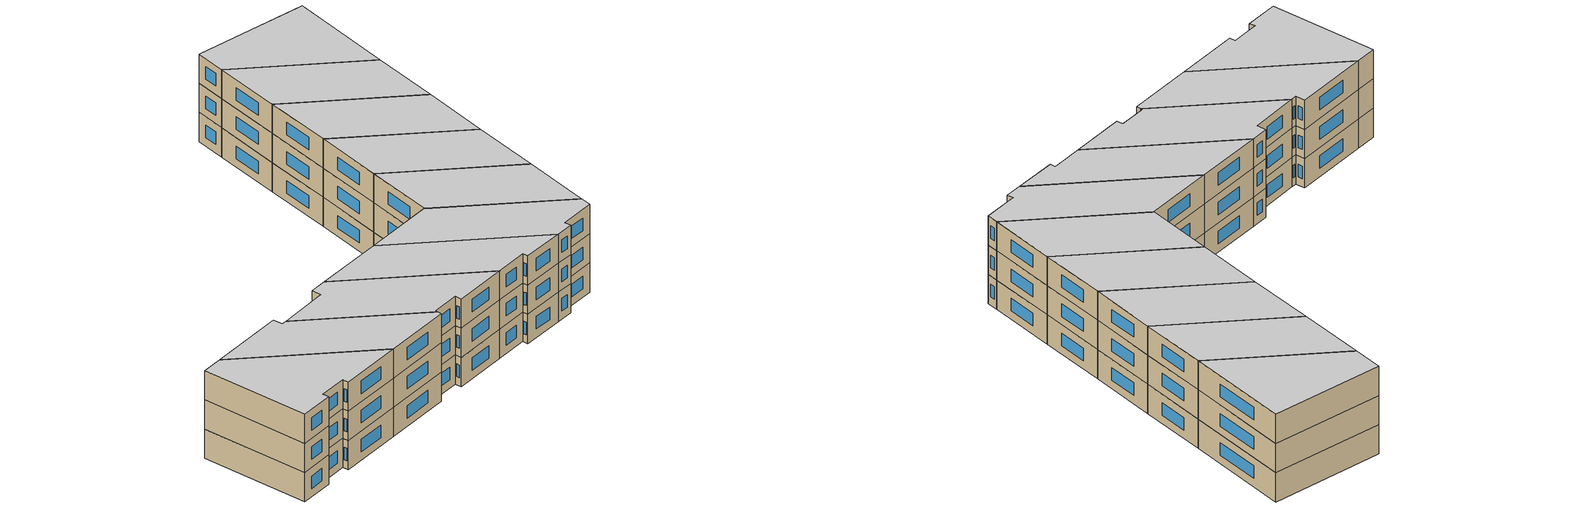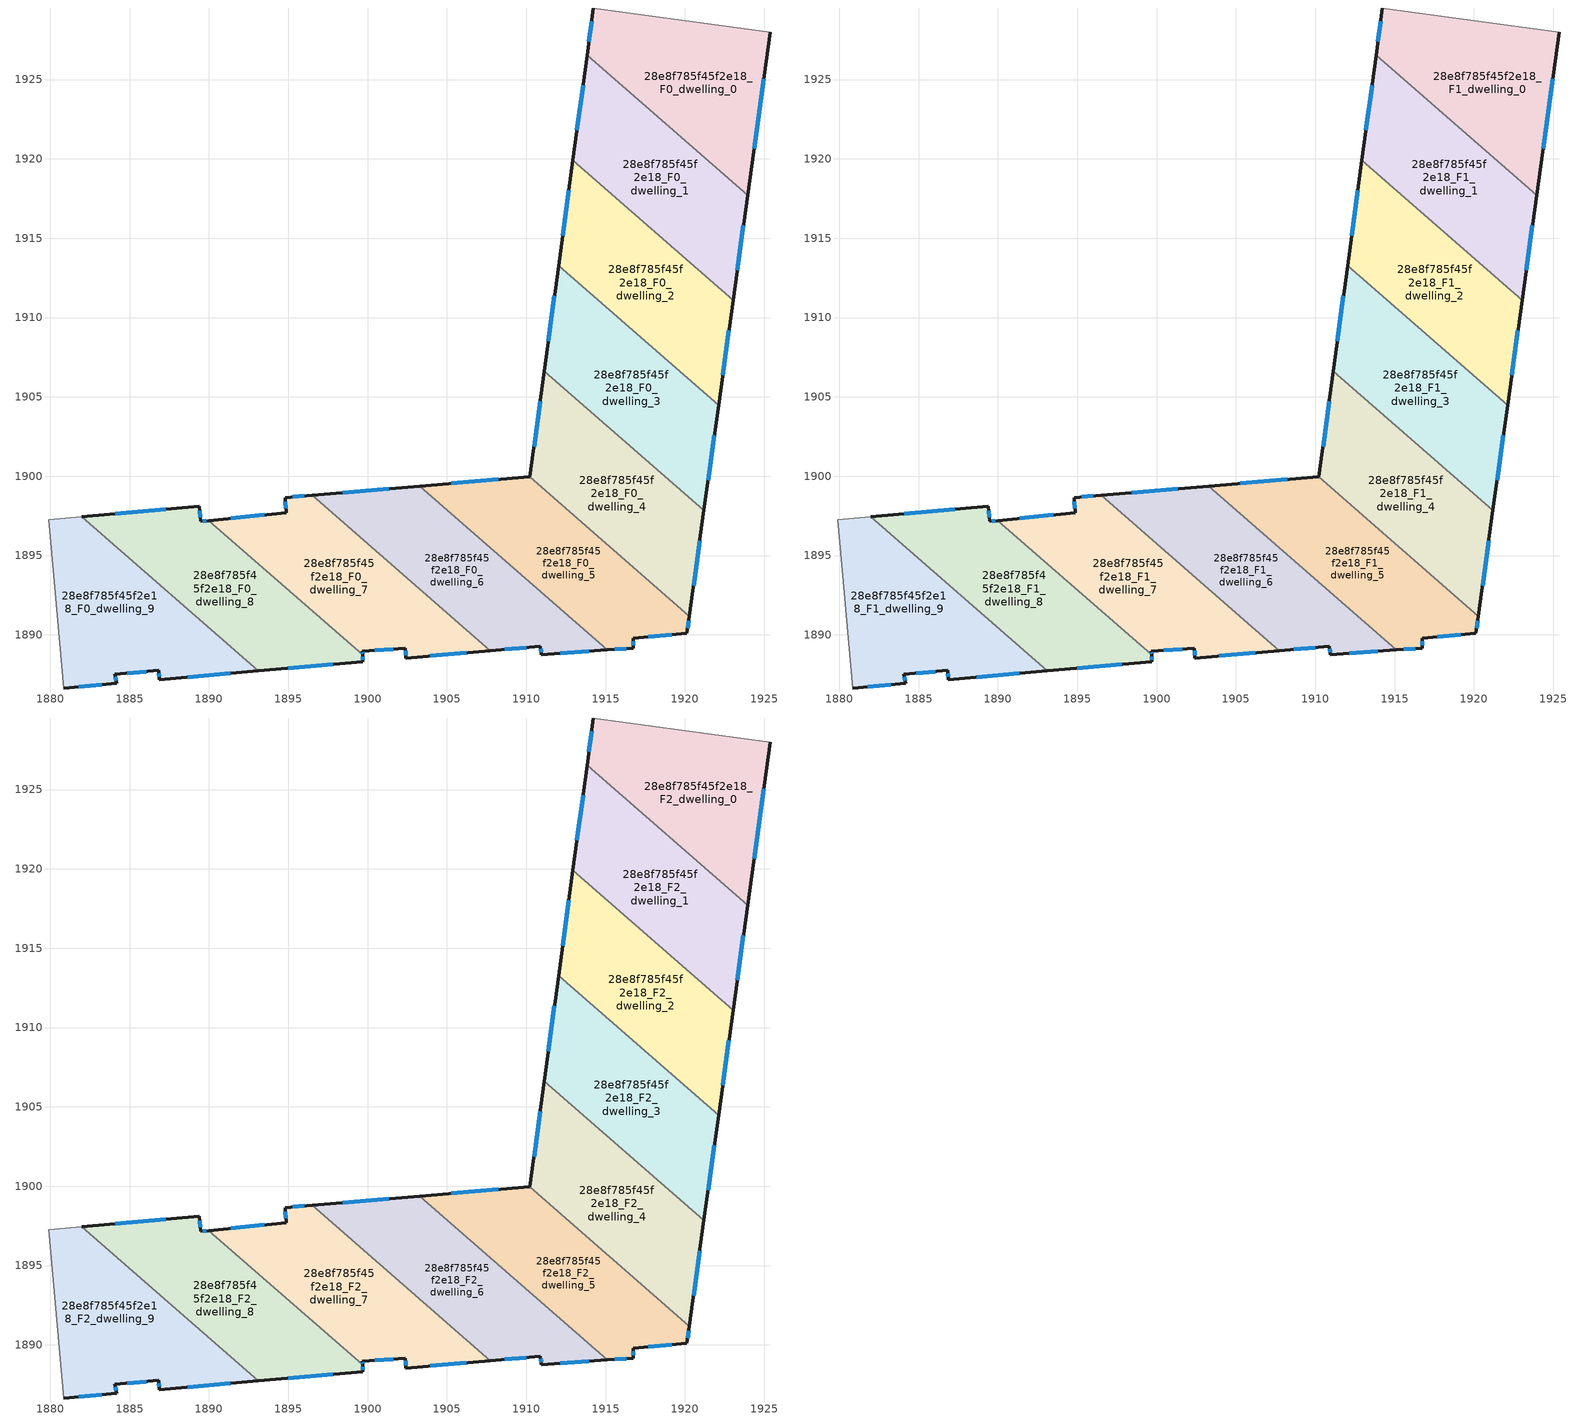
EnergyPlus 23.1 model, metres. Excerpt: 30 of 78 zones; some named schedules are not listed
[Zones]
28e8f785f45f2e18_F0_dwelling_0
 floor ground (EU_floor_Construction): 1925.37,1927.97 1923.95,1917.72 1913.83,1926.55 1914.23,1929.51 z0
 wall outside (EU_wall_Construction): 1914.23,1929.51 1913.83,1926.55 / 1923.95,1917.72 1925.37,1927.97 z0:3
 wall to 28e8f785f45f2e18_F0_dwelling_1 (EU_wall_Construction): 1913.83,1926.55 1923.95,1917.72 z0:3
 wall adiabatic (EU_wall_Construction): 1925.37,1927.97 1914.23,1929.51 z0:3
 window (EU_Window_Construction): 1914.12,1928.66 1913.95,1927.39 / 1924.36,1920.65 1924.96,1925.04 z0.86:2.14
28e8f785f45f2e18_F0_dwelling_1
 floor ground (EU_floor_Construction): 1923.95,1917.72 1923.03,1911.1 1912.93,1919.92 1913.83,1926.55 z0
 wall outside (EU_wall_Construction): 1913.83,1926.55 1912.93,1919.92 / 1923.03,1911.1 1923.95,1917.72 z0:3
 wall to 28e8f785f45f2e18_F0_dwelling_2 (EU_wall_Construction): 1912.93,1919.92 1923.03,1911.1 z0:3
 window (EU_Window_Construction): 1913.58,1924.65 1913.19,1921.81 / 1923.3,1912.99 1923.69,1915.83 z0.86:2.14
28e8f785f45f2e18_F0_dwelling_2
 floor ground (EU_floor_Construction): 1923.03,1911.1 1922.12,1904.48 1912.03,1913.27 1912.93,1919.92 z0
 wall outside (EU_wall_Construction): 1912.93,1919.92 1912.03,1913.27 / 1922.12,1904.48 1923.03,1911.1 z0:3
 wall to 28e8f785f45f2e18_F0_dwelling_3 (EU_wall_Construction): 1912.03,1913.27 1922.12,1904.48 z0:3
 window (EU_Window_Construction): 1912.68,1918.02 1912.29,1915.17 / 1922.38,1906.37 1922.77,1909.21 z0.86:2.14
28e8f785f45f2e18_F0_dwelling_3
 floor ground (EU_floor_Construction): 1922.12,1904.48 1921.2,1897.84 1911.13,1906.62 1912.03,1913.27 z0
 wall outside (EU_wall_Construction): 1912.03,1913.27 1911.13,1906.62 / 1921.2,1897.84 1922.12,1904.48 z0:3
 wall to 28e8f785f45f2e18_F0_dwelling_4 (EU_wall_Construction): 1911.13,1906.62 1921.2,1897.84 z0:3
 window (EU_Window_Construction): 1911.78,1911.37 1911.39,1908.52 / 1921.46,1899.73 1921.86,1902.58 z0.86:2.14
28e8f785f45f2e18_F0_dwelling_4
 floor ground (EU_floor_Construction): 1921.2,1897.84 1920.28,1891.19 1910.22,1899.96 1910.23,1899.96 1911.13,1906.62 z0
 wall outside (EU_wall_Construction): 1920.28,1891.19 1921.2,1897.84 / 1911.13,1906.62 1910.23,1899.96 1910.22,1899.96 z0:3
 wall to 28e8f785f45f2e18_F0_dwelling_5 (EU_wall_Construction): 1910.22,1899.96 1920.28,1891.19 z0:3
 window (EU_Window_Construction): 1920.54,1893.09 1920.94,1895.94 / 1910.88,1904.72 1910.49,1901.87 z0.86:2.14
28e8f785f45f2e18_F0_dwelling_5
 floor ground (EU_floor_Construction): 1920.28,1891.19 1920.13,1890.09 1916.73,1889.79 1916.76,1889.16 1915.11,1889.05 1903.28,1899.37 1910.22,1899.96 z0
 wall outside (EU_wall_Construction): 1910.22,1899.96 1903.28,1899.37 / 1915.11,1889.05 1916.76,1889.16 1916.73,1889.79 1920.13,1890.09 1920.28,1891.19 z0:3
 wall to 28e8f785f45f2e18_F0_dwelling_6 (EU_wall_Construction): 1903.28,1899.37 1915.11,1889.05 z0:3
 window (EU_Window_Construction): 1908.24,1899.8 1905.26,1899.54 / 1920.17,1890.4 1920.24,1890.87 / 1917.7,1889.88 1919.16,1890 / 1916.75,1889.34 1916.74,1889.61 / 1915.58,1889.08 1916.29,1889.13 z0.86:2.14
28e8f785f45f2e18_F0_dwelling_6
 floor ground (EU_floor_Construction): 1915.11,1889.05 1910.94,1888.76 1910.89,1889.28 1907.73,1889 1896.5,1898.8 1903.28,1899.37 z0
 wall outside (EU_wall_Construction): 1903.28,1899.37 1896.5,1898.8 / 1907.73,1889 1910.89,1889.28 1910.94,1888.76 1915.11,1889.05 z0:3
 wall to 28e8f785f45f2e18_F0_dwelling_7 (EU_wall_Construction): 1896.5,1898.8 1907.73,1889 z0:3
 window (EU_Window_Construction): 1901.34,1899.21 1898.44,1898.96 / 1912.14,1888.84 1913.92,1888.96 / 1910.9,1889.13 1910.93,1888.91 / 1908.63,1889.08 1909.99,1889.2 z0.86:2.14
28e8f785f45f2e18_F0_dwelling_7
 floor ground (EU_floor_Construction): 1907.73,1889 1902.42,1888.54 1902.38,1889.17 1899.67,1888.95 1899.68,1888.73 1889.97,1897.2 1894.87,1897.71 1894.8,1898.65 1896.5,1898.8 z0
 wall outside (EU_wall_Construction): 1899.68,1888.73 1899.67,1888.95 1902.38,1889.17 1902.42,1888.54 1907.73,1889 / 1896.5,1898.8 1894.8,1898.65 1894.87,1897.71 1889.97,1897.2 z0:3
 wall to 28e8f785f45f2e18_F0_dwelling_8 (EU_wall_Construction): 1889.97,1897.2 1899.68,1888.73 z0:3
 window (EU_Window_Construction): 1899.68,1888.79 1899.67,1888.89 / 1893.47,1897.57 1891.37,1897.35 / 1894.82,1898.38 1894.85,1897.98 / 1896.02,1898.76 1895.29,1898.69 / 1903.93,1888.67 1906.21,1888.87 / 1902.39,1888.99 1902.41,1888.72 / 1900.45,1889.01 1901.61,1889.11 z0.86:2.14
28e8f785f45f2e18_F0_dwelling_8
 floor ground (EU_floor_Construction): 1899.68,1888.73 1899.7,1888.3 1893.1,1887.72 1881.97,1897.44 1889.38,1898.1 1889.47,1897.15 1889.97,1897.2 z0
 wall outside (EU_wall_Construction): 1893.1,1887.72 1899.7,1888.3 1899.68,1888.73 / 1889.97,1897.2 1889.47,1897.15 1889.38,1898.1 1881.97,1897.44 z0:3
 wall to 28e8f785f45f2e18_F0_dwelling_9 (EU_wall_Construction): 1881.97,1897.44 1893.1,1887.72 z0:3
 window (EU_Window_Construction): 1899.69,1888.42 1899.68,1888.61 / 1894.99,1887.89 1897.81,1888.14 / 1887.26,1897.91 1884.09,1897.63 / 1889.44,1897.42 1889.4,1897.83 / 1889.83,1897.19 1889.61,1897.16 z0.86:2.14
28e8f785f45f2e18_F0_dwelling_9
 floor ground (EU_floor_Construction): 1893.1,1887.72 1886.88,1887.18 1886.82,1887.76 1884.07,1887.52 1884.18,1886.94 1880.84,1886.65 1879.91,1897.25 1881.97,1897.44 z0
 wall outside (EU_wall_Construction): 1880.84,1886.65 1884.18,1886.94 1884.07,1887.52 1886.82,1887.76 1886.88,1887.18 1893.1,1887.72 z0:3
 wall adiabatic (EU_wall_Construction): 1881.97,1897.44 1879.91,1897.25 1880.84,1886.65 z0:3
 window (EU_Window_Construction): 1884.15,1887.11 1884.1,1887.35 / 1881.79,1886.73 1883.23,1886.86 / 1888.66,1887.33 1891.32,1887.57 / 1886.84,1887.59 1886.86,1887.34 / 1884.86,1887.59 1886.03,1887.69 z0.86:2.14
28e8f785f45f2e18_F1_dwelling_0
 floor to 28e8f785f45f2e18_F0_dwelling_0 (EU_floor_Construction): 1925.37,1927.97 1923.95,1917.72 1913.83,1926.55 1914.23,1929.51 z3
 wall outside (EU_wall_Construction): 1914.23,1929.51 1913.83,1926.55 / 1923.95,1917.72 1925.37,1927.97 z3:6
 wall to 28e8f785f45f2e18_F1_dwelling_1 (EU_wall_Construction): 1913.83,1926.55 1923.95,1917.72 z3:6
 wall adiabatic (EU_wall_Construction): 1925.37,1927.97 1914.23,1929.51 z3:6
 window (EU_Window_Construction): 1914.12,1928.66 1913.95,1927.39 / 1924.36,1920.65 1924.96,1925.04 z3.86:5.14
28e8f785f45f2e18_F1_dwelling_1
 floor to 28e8f785f45f2e18_F0_dwelling_1 (EU_floor_Construction): 1923.95,1917.72 1923.03,1911.1 1912.93,1919.92 1913.83,1926.55 z3
 wall outside (EU_wall_Construction): 1913.83,1926.55 1912.93,1919.92 / 1923.03,1911.1 1923.95,1917.72 z3:6
 wall to 28e8f785f45f2e18_F1_dwelling_2 (EU_wall_Construction): 1912.93,1919.92 1923.03,1911.1 z3:6
 window (EU_Window_Construction): 1913.58,1924.65 1913.19,1921.81 / 1923.3,1912.99 1923.69,1915.83 z3.86:5.14
28e8f785f45f2e18_F1_dwelling_2
 floor to 28e8f785f45f2e18_F0_dwelling_2 (EU_floor_Construction): 1923.03,1911.1 1922.12,1904.48 1912.03,1913.27 1912.93,1919.92 z3
 wall outside (EU_wall_Construction): 1912.93,1919.92 1912.03,1913.27 / 1922.12,1904.48 1923.03,1911.1 z3:6
 wall to 28e8f785f45f2e18_F1_dwelling_3 (EU_wall_Construction): 1912.03,1913.27 1922.12,1904.48 z3:6
 window (EU_Window_Construction): 1912.68,1918.02 1912.29,1915.17 / 1922.38,1906.37 1922.77,1909.21 z3.86:5.14
28e8f785f45f2e18_F1_dwelling_3
 floor to 28e8f785f45f2e18_F0_dwelling_3 (EU_floor_Construction): 1922.12,1904.48 1921.2,1897.84 1911.13,1906.62 1912.03,1913.27 z3
 wall outside (EU_wall_Construction): 1912.03,1913.27 1911.13,1906.62 / 1921.2,1897.84 1922.12,1904.48 z3:6
 wall to 28e8f785f45f2e18_F1_dwelling_4 (EU_wall_Construction): 1911.13,1906.62 1921.2,1897.84 z3:6
 window (EU_Window_Construction): 1911.78,1911.37 1911.39,1908.52 / 1921.46,1899.73 1921.86,1902.58 z3.86:5.14
28e8f785f45f2e18_F1_dwelling_4
 floor to 28e8f785f45f2e18_F0_dwelling_4 (EU_floor_Construction): 1921.2,1897.84 1920.28,1891.19 1910.22,1899.96 1910.23,1899.96 1911.13,1906.62 z3
 wall outside (EU_wall_Construction): 1920.28,1891.19 1921.2,1897.84 / 1911.13,1906.62 1910.23,1899.96 1910.22,1899.96 z3:6
 wall to 28e8f785f45f2e18_F1_dwelling_5 (EU_wall_Construction): 1910.22,1899.96 1920.28,1891.19 z3:6
 window (EU_Window_Construction): 1920.54,1893.09 1920.94,1895.94 / 1910.88,1904.72 1910.49,1901.87 z3.86:5.14
28e8f785f45f2e18_F1_dwelling_5
 floor to 28e8f785f45f2e18_F0_dwelling_5 (EU_floor_Construction): 1920.28,1891.19 1920.13,1890.09 1916.73,1889.79 1916.76,1889.16 1915.11,1889.05 1903.28,1899.37 1910.22,1899.96 z3
 wall outside (EU_wall_Construction): 1910.22,1899.96 1903.28,1899.37 / 1915.11,1889.05 1916.76,1889.16 1916.73,1889.79 1920.13,1890.09 1920.28,1891.19 z3:6
 wall to 28e8f785f45f2e18_F1_dwelling_6 (EU_wall_Construction): 1903.28,1899.37 1915.11,1889.05 z3:6
 window (EU_Window_Construction): 1908.24,1899.8 1905.26,1899.54 / 1920.17,1890.4 1920.24,1890.87 / 1917.7,1889.88 1919.16,1890 / 1916.75,1889.34 1916.74,1889.61 / 1915.58,1889.08 1916.29,1889.13 z3.86:5.14
28e8f785f45f2e18_F1_dwelling_6
 floor to 28e8f785f45f2e18_F0_dwelling_6 (EU_floor_Construction): 1915.11,1889.05 1910.94,1888.76 1910.89,1889.28 1907.73,1889 1896.5,1898.8 1903.28,1899.37 z3
 wall outside (EU_wall_Construction): 1903.28,1899.37 1896.5,1898.8 / 1907.73,1889 1910.89,1889.28 1910.94,1888.76 1915.11,1889.05 z3:6
 wall to 28e8f785f45f2e18_F1_dwelling_7 (EU_wall_Construction): 1896.5,1898.8 1907.73,1889 z3:6
 window (EU_Window_Construction): 1901.34,1899.21 1898.44,1898.96 / 1912.14,1888.84 1913.92,1888.96 / 1910.9,1889.13 1910.93,1888.91 / 1908.63,1889.08 1909.99,1889.2 z3.86:5.14
28e8f785f45f2e18_F1_dwelling_7
 floor to 28e8f785f45f2e18_F0_dwelling_7 (EU_floor_Construction): 1907.73,1889 1902.42,1888.54 1902.38,1889.17 1899.67,1888.95 1899.68,1888.73 1889.97,1897.2 1894.87,1897.71 1894.8,1898.65 1896.5,1898.8 z3
 wall outside (EU_wall_Construction): 1899.68,1888.73 1899.67,1888.95 1902.38,1889.17 1902.42,1888.54 1907.73,1889 / 1896.5,1898.8 1894.8,1898.65 1894.87,1897.71 1889.97,1897.2 z3:6
 wall to 28e8f785f45f2e18_F1_dwelling_8 (EU_wall_Construction): 1889.97,1897.2 1899.68,1888.73 z3:6
 window (EU_Window_Construction): 1899.68,1888.79 1899.67,1888.89 / 1893.47,1897.57 1891.37,1897.35 / 1894.82,1898.38 1894.85,1897.98 / 1896.02,1898.76 1895.29,1898.69 / 1903.93,1888.67 1906.21,1888.87 / 1902.39,1888.99 1902.41,1888.72 / 1900.45,1889.01 1901.61,1889.11 z3.86:5.14
28e8f785f45f2e18_F1_dwelling_8
 floor to 28e8f785f45f2e18_F0_dwelling_8 (EU_floor_Construction): 1899.68,1888.73 1899.7,1888.3 1893.1,1887.72 1881.97,1897.44 1889.38,1898.1 1889.47,1897.15 1889.97,1897.2 z3
 wall outside (EU_wall_Construction): 1893.1,1887.72 1899.7,1888.3 1899.68,1888.73 / 1889.97,1897.2 1889.47,1897.15 1889.38,1898.1 1881.97,1897.44 z3:6
 wall to 28e8f785f45f2e18_F1_dwelling_9 (EU_wall_Construction): 1881.97,1897.44 1893.1,1887.72 z3:6
 window (EU_Window_Construction): 1899.69,1888.42 1899.68,1888.61 / 1894.99,1887.89 1897.81,1888.14 / 1887.26,1897.91 1884.09,1897.63 / 1889.44,1897.42 1889.4,1897.83 / 1889.83,1897.19 1889.61,1897.16 z3.86:5.14
28e8f785f45f2e18_F1_dwelling_9
 floor to 28e8f785f45f2e18_F0_dwelling_9 (EU_floor_Construction): 1893.1,1887.72 1886.88,1887.18 1886.82,1887.76 1884.07,1887.52 1884.18,1886.94 1880.84,1886.65 1879.91,1897.25 1881.97,1897.44 z3
 wall outside (EU_wall_Construction): 1880.84,1886.65 1884.18,1886.94 1884.07,1887.52 1886.82,1887.76 1886.88,1887.18 1893.1,1887.72 z3:6
 wall adiabatic (EU_wall_Construction): 1881.97,1897.44 1879.91,1897.25 1880.84,1886.65 z3:6
 window (EU_Window_Construction): 1884.15,1887.11 1884.1,1887.35 / 1881.79,1886.73 1883.23,1886.86 / 1888.66,1887.33 1891.32,1887.57 / 1886.84,1887.59 1886.86,1887.34 / 1884.86,1887.59 1886.03,1887.69 z3.86:5.14
28e8f785f45f2e18_F2_dwelling_0
 floor to 28e8f785f45f2e18_F1_dwelling_0 (EU_floor_Construction): 1925.37,1927.97 1923.95,1917.72 1913.83,1926.55 1914.23,1929.51 z6
 wall outside (EU_wall_Construction): 1914.23,1929.51 1913.83,1926.55 / 1923.95,1917.72 1925.37,1927.97 z6:9
 wall to 28e8f785f45f2e18_F2_dwelling_1 (EU_wall_Construction): 1913.83,1926.55 1923.95,1917.72 z6:9
 wall adiabatic (EU_wall_Construction): 1925.37,1927.97 1914.23,1929.51 z6:9
 window (EU_Window_Construction): 1914.12,1928.66 1913.95,1927.39 / 1924.36,1920.65 1924.96,1925.04 z6.86:8.14
 ceiling to 28e8f785f45f2e18_F3_dwelling_0 (EU_floor_Construction): 1923.95,1917.72 1925.37,1927.97 1914.23,1929.51 1913.83,1926.55 z9
28e8f785f45f2e18_F2_dwelling_1
 floor to 28e8f785f45f2e18_F1_dwelling_1 (EU_floor_Construction): 1923.95,1917.72 1923.03,1911.1 1912.93,1919.92 1913.83,1926.55 z6
 wall outside (EU_wall_Construction): 1913.83,1926.55 1912.93,1919.92 / 1923.03,1911.1 1923.95,1917.72 z6:9
 wall to 28e8f785f45f2e18_F2_dwelling_2 (EU_wall_Construction): 1912.93,1919.92 1923.03,1911.1 z6:9
 window (EU_Window_Construction): 1913.58,1924.65 1913.19,1921.81 / 1923.3,1912.99 1923.69,1915.83 z6.86:8.14
 ceiling to 28e8f785f45f2e18_F3_dwelling_1 (EU_floor_Construction): 1923.03,1911.1 1923.95,1917.72 1913.83,1926.55 1912.93,1919.92 z9
28e8f785f45f2e18_F2_dwelling_2
 floor to 28e8f785f45f2e18_F1_dwelling_2 (EU_floor_Construction): 1923.03,1911.1 1922.12,1904.48 1912.03,1913.27 1912.93,1919.92 z6
 wall outside (EU_wall_Construction): 1912.93,1919.92 1912.03,1913.27 / 1922.12,1904.48 1923.03,1911.1 z6:9
 wall to 28e8f785f45f2e18_F2_dwelling_3 (EU_wall_Construction): 1912.03,1913.27 1922.12,1904.48 z6:9
 window (EU_Window_Construction): 1912.68,1918.02 1912.29,1915.17 / 1922.38,1906.37 1922.77,1909.21 z6.86:8.14
 ceiling to 28e8f785f45f2e18_F3_dwelling_2 (EU_floor_Construction): 1922.12,1904.48 1923.03,1911.1 1912.93,1919.92 1912.03,1913.27 z9
28e8f785f45f2e18_F2_dwelling_3
 floor to 28e8f785f45f2e18_F1_dwelling_3 (EU_floor_Construction): 1922.12,1904.48 1921.2,1897.84 1911.13,1906.62 1912.03,1913.27 z6
 wall outside (EU_wall_Construction): 1912.03,1913.27 1911.13,1906.62 / 1921.2,1897.84 1922.12,1904.48 z6:9
 wall to 28e8f785f45f2e18_F2_dwelling_4 (EU_wall_Construction): 1911.13,1906.62 1921.2,1897.84 z6:9
 window (EU_Window_Construction): 1911.78,1911.37 1911.39,1908.52 / 1921.46,1899.73 1921.86,1902.58 z6.86:8.14
 ceiling to 28e8f785f45f2e18_F3_dwelling_3 (EU_floor_Construction): 1921.2,1897.84 1922.12,1904.48 1912.03,1913.27 1911.13,1906.62 z9
28e8f785f45f2e18_F2_dwelling_4
 floor to 28e8f785f45f2e18_F1_dwelling_4 (EU_floor_Construction): 1921.2,1897.84 1920.28,1891.19 1910.22,1899.96 1910.23,1899.96 1911.13,1906.62 z6
 wall outside (EU_wall_Construction): 1920.28,1891.19 1921.2,1897.84 / 1911.13,1906.62 1910.23,1899.96 1910.22,1899.96 z6:9
 wall to 28e8f785f45f2e18_F2_dwelling_5 (EU_wall_Construction): 1910.22,1899.96 1920.28,1891.19 z6:9
 window (EU_Window_Construction): 1920.54,1893.09 1920.94,1895.94 / 1910.88,1904.72 1910.49,1901.87 z6.86:8.14
 ceiling to 28e8f785f45f2e18_F3_dwelling_4 (EU_floor_Construction): 1920.28,1891.19 1921.2,1897.84 1911.13,1906.62 1910.23,1899.96 1910.22,1899.96 z9
28e8f785f45f2e18_F2_dwelling_5
 floor to 28e8f785f45f2e18_F1_dwelling_5 (EU_floor_Construction): 1920.28,1891.19 1920.13,1890.09 1916.73,1889.79 1916.76,1889.16 1915.11,1889.05 1903.28,1899.37 1910.22,1899.96 z6
 wall outside (EU_wall_Construction): 1910.22,1899.96 1903.28,1899.37 / 1915.11,1889.05 1916.76,1889.16 1916.73,1889.79 1920.13,1890.09 1920.28,1891.19 z6:9
 wall to 28e8f785f45f2e18_F2_dwelling_6 (EU_wall_Construction): 1903.28,1899.37 1915.11,1889.05 z6:9
 window (EU_Window_Construction): 1908.24,1899.8 1905.26,1899.54 / 1920.17,1890.4 1920.24,1890.87 / 1917.7,1889.88 1919.16,1890 / 1916.75,1889.34 1916.74,1889.61 / 1915.58,1889.08 1916.29,1889.13 z6.86:8.14
 ceiling to 28e8f785f45f2e18_F3_dwelling_5 (EU_floor_Construction): 1920.13,1890.09 1920.28,1891.19 1910.22,1899.96 1903.28,1899.37 1915.11,1889.05 1916.76,1889.16 1916.73,1889.79 z9
28e8f785f45f2e18_F2_dwelling_6
 floor to 28e8f785f45f2e18_F1_dwelling_6 (EU_floor_Construction): 1915.11,1889.05 1910.94,1888.76 1910.89,1889.28 1907.73,1889 1896.5,1898.8 1903.28,1899.37 z6
 wall outside (EU_wall_Construction): 1903.28,1899.37 1896.5,1898.8 / 1907.73,1889 1910.89,1889.28 1910.94,1888.76 1915.11,1889.05 z6:9
 wall to 28e8f785f45f2e18_F2_dwelling_7 (EU_wall_Construction): 1896.5,1898.8 1907.73,1889 z6:9
 window (EU_Window_Construction): 1901.34,1899.21 1898.44,1898.96 / 1912.14,1888.84 1913.92,1888.96 / 1910.9,1889.13 1910.93,1888.91 / 1908.63,1889.08 1909.99,1889.2 z6.86:8.14
 ceiling to 28e8f785f45f2e18_F3_dwelling_6 (EU_floor_Construction): 1915.11,1889.05 1903.28,1899.37 1896.5,1898.8 1907.73,1889 1910.89,1889.28 1910.94,1888.76 z9
28e8f785f45f2e18_F2_dwelling_7
 floor to 28e8f785f45f2e18_F1_dwelling_7 (EU_floor_Construction): 1907.73,1889 1902.42,1888.54 1902.38,1889.17 1899.67,1888.95 1899.68,1888.73 1889.97,1897.2 1894.87,1897.71 1894.8,1898.65 1896.5,1898.8 z6
 wall outside (EU_wall_Construction): 1899.68,1888.73 1899.67,1888.95 1902.38,1889.17 1902.42,1888.54 1907.73,1889 / 1896.5,1898.8 1894.8,1898.65 1894.87,1897.71 1889.97,1897.2 z6:9
 wall to 28e8f785f45f2e18_F2_dwelling_8 (EU_wall_Construction): 1889.97,1897.2 1899.68,1888.73 z6:9
 window (EU_Window_Construction): 1899.68,1888.79 1899.67,1888.89 / 1893.47,1897.57 1891.37,1897.35 / 1894.82,1898.38 1894.85,1897.98 / 1896.02,1898.76 1895.29,1898.69 / 1903.93,1888.67 1906.21,1888.87 / 1902.39,1888.99 1902.41,1888.72 / 1900.45,1889.01 1901.61,1889.11 z6.86:8.14
 ceiling to 28e8f785f45f2e18_F3_dwelling_7 (EU_floor_Construction): 1907.73,1889 1896.5,1898.8 1894.8,1898.65 1894.87,1897.71 1889.97,1897.2 1899.68,1888.73 1899.67,1888.95 1902.38,1889.17 1902.42,1888.54 z9
28e8f785f45f2e18_F2_dwelling_8
 floor to 28e8f785f45f2e18_F1_dwelling_8 (EU_floor_Construction): 1899.68,1888.73 1899.7,1888.3 1893.1,1887.72 1881.97,1897.44 1889.38,1898.1 1889.47,1897.15 1889.97,1897.2 z6
 wall outside (EU_wall_Construction): 1893.1,1887.72 1899.7,1888.3 1899.68,1888.73 / 1889.97,1897.2 1889.47,1897.15 1889.38,1898.1 1881.97,1897.44 z6:9
 wall to 28e8f785f45f2e18_F2_dwelling_9 (EU_wall_Construction): 1881.97,1897.44 1893.1,1887.72 z6:9
 window (EU_Window_Construction): 1899.69,1888.42 1899.68,1888.61 / 1894.99,1887.89 1897.81,1888.14 / 1887.26,1897.91 1884.09,1897.63 / 1889.44,1897.42 1889.4,1897.83 / 1889.83,1897.19 1889.61,1897.16 z6.86:8.14
 ceiling to 28e8f785f45f2e18_F3_dwelling_8 (EU_floor_Construction): 1899.7,1888.3 1899.68,1888.73 1889.97,1897.2 1889.47,1897.15 1889.38,1898.1 1881.97,1897.44 1893.1,1887.72 z9
28e8f785f45f2e18_F2_dwelling_9
 floor to 28e8f785f45f2e18_F1_dwelling_9 (EU_floor_Construction): 1893.1,1887.72 1886.88,1887.18 1886.82,1887.76 1884.07,1887.52 1884.18,1886.94 1880.84,1886.65 1879.91,1897.25 1881.97,1897.44 z6
 wall outside (EU_wall_Construction): 1880.84,1886.65 1884.18,1886.94 1884.07,1887.52 1886.82,1887.76 1886.88,1887.18 1893.1,1887.72 z6:9
 wall adiabatic (EU_wall_Construction): 1881.97,1897.44 1879.91,1897.25 1880.84,1886.65 z6:9
 window (EU_Window_Construction): 1884.15,1887.11 1884.1,1887.35 / 1881.79,1886.73 1883.23,1886.86 / 1888.66,1887.33 1891.32,1887.57 / 1886.84,1887.59 1886.86,1887.34 / 1884.86,1887.59 1886.03,1887.69 z6.86:8.14
 ceiling to 28e8f785f45f2e18_F3_dwelling_9 (EU_floor_Construction): 1893.1,1887.72 1881.97,1897.44 1879.91,1897.25 1880.84,1886.65 1884.18,1886.94 1884.07,1887.52 1886.82,1887.76 1886.88,1887.18 z9
[Building]
EU S2 Campaign: North Axis=0; Terrain=City; Solar Distribution=FullExterior
[Site:Location]
Helsinki-Vantaa.AP: Latitude=60.317; Longitude=24.963; Time Zone=2; Elevation=54.6
[SizingPeriod:WeatherFileDays]
AnnualSizingPeriod: Begin Month=1; Begin Day of Month=1; End Month=12; End Day of Month=31; Day of Week for Start Day=Monday; Use Weather File Daylight Saving Period=No; Use Weather File Rain and Snow Indicators=No
[MATERIAL]
EU_InternalMass_Material: Roughness=MediumRough; Thickness=0.1; Conductivity=1; Density=1800; Specific Heat=900; Thermal Absorptance=0.9; Solar Absorptance=0.7; Visible Absorptance=0.7
[MATERIAL:NOMASS] Roughness=MediumRough; Thermal Absorptance=0.9; Solar Absorptance=0.7; Visible Absorptance=0.7
Name | Thermal Resistance
EU_wall_NoMass | 2.29768
EU_floor_NoMass | 2.06791
[WINDOWMATERIAL:SIMPLEGLAZINGSYSTEM]
EU_Window_SimpleGlazing: UFactor=2.12775; Solar Heat Gain Coefficient=0.7; Visible Transmittance=0.7
[CONSTRUCTION]
EU_wall_Construction: EU_wall_NoMass
EU_floor_Construction: EU_floor_NoMass
EU_Window_Construction: EU_Window_SimpleGlazing
EU_InternalMass_Construction: EU_InternalMass_Material
[ZONE] Type=1; Multiplier=1; Ceiling Height=autocalculate; Floor Area=autocalculate; Part of Total Floor Area=Yes
Name | Volume
28e8f785f45f2e18_F0_dwelling_0; 28e8f785f45f2e18_F1_dwelling_0; 28e8f785f45f2e18_F2_dwelling_0 | 224.848
28e8f785f45f2e18_F0_dwelling_1; 28e8f785f45f2e18_F1_dwelling_1; 28e8f785f45f2e18_F2_dwelling_1 | 224.865
28e8f785f45f2e18_F0_dwelling_2; 28e8f785f45f2e18_F1_dwelling_2; 28e8f785f45f2e18_F2_dwelling_2 | 224.873
28e8f785f45f2e18_F0_dwelling_3; 28e8f785f45f2e18_F1_dwelling_3; 28e8f785f45f2e18_F2_dwelling_3 | 224.853
28e8f785f45f2e18_F0_dwelling_4; 28e8f785f45f2e18_F1_dwelling_4; 28e8f785f45f2e18_F2_dwelling_4 | 224.863
28e8f785f45f2e18_F0_dwelling_5; 28e8f785f45f2e18_F1_dwelling_5; 28e8f785f45f2e18_F2_dwelling_5 | 224.886
28e8f785f45f2e18_F0_dwelling_6; 28e8f785f45f2e18_F1_dwelling_6; 28e8f785f45f2e18_F2_dwelling_6 | 224.835
28e8f785f45f2e18_F0_dwelling_7; 28e8f785f45f2e18_F1_dwelling_7; 28e8f785f45f2e18_F2_dwelling_7 | 224.646
28e8f785f45f2e18_F0_dwelling_8; 28e8f785f45f2e18_F1_dwelling_8; 28e8f785f45f2e18_F2_dwelling_8 | 225.071
28e8f785f45f2e18_F0_dwelling_9; 28e8f785f45f2e18_F1_dwelling_9; 28e8f785f45f2e18_F2_dwelling_9 | 224.866
[INTERNALMASS] Construction=EU_InternalMass_Construction
Name | Zone or ZoneList | Surface Area
28e8f785f45f2e18_F0_dwelling_0_EU_InternalMass | 28e8f785f45f2e18_F0_dwelling_0 | 74.9493
28e8f785f45f2e18_F0_dwelling_1_EU_InternalMass | 28e8f785f45f2e18_F0_dwelling_1 | 74.9552
28e8f785f45f2e18_F0_dwelling_2_EU_InternalMass | 28e8f785f45f2e18_F0_dwelling_2 | 74.9576
28e8f785f45f2e18_F0_dwelling_3_EU_InternalMass | 28e8f785f45f2e18_F0_dwelling_3 | 74.9508
28e8f785f45f2e18_F0_dwelling_4_EU_InternalMass | 28e8f785f45f2e18_F0_dwelling_4 | 74.9546
28e8f785f45f2e18_F0_dwelling_5_EU_InternalMass | 28e8f785f45f2e18_F0_dwelling_5 | 74.9622
28e8f785f45f2e18_F0_dwelling_6_EU_InternalMass | 28e8f785f45f2e18_F0_dwelling_6 | 74.9448
28e8f785f45f2e18_F0_dwelling_7_EU_InternalMass | 28e8f785f45f2e18_F0_dwelling_7 | 74.8817
28e8f785f45f2e18_F0_dwelling_8_EU_InternalMass | 28e8f785f45f2e18_F0_dwelling_8 | 75.0233
28e8f785f45f2e18_F0_dwelling_9_EU_InternalMass | 28e8f785f45f2e18_F0_dwelling_9 | 74.9551
28e8f785f45f2e18_F1_dwelling_0_EU_InternalMass | 28e8f785f45f2e18_F1_dwelling_0 | 74.9493
28e8f785f45f2e18_F1_dwelling_1_EU_InternalMass | 28e8f785f45f2e18_F1_dwelling_1 | 74.9552
28e8f785f45f2e18_F1_dwelling_2_EU_InternalMass | 28e8f785f45f2e18_F1_dwelling_2 | 74.9576
28e8f785f45f2e18_F1_dwelling_3_EU_InternalMass | 28e8f785f45f2e18_F1_dwelling_3 | 74.9508
28e8f785f45f2e18_F1_dwelling_4_EU_InternalMass | 28e8f785f45f2e18_F1_dwelling_4 | 74.9546
28e8f785f45f2e18_F1_dwelling_5_EU_InternalMass | 28e8f785f45f2e18_F1_dwelling_5 | 74.9622
28e8f785f45f2e18_F1_dwelling_6_EU_InternalMass | 28e8f785f45f2e18_F1_dwelling_6 | 74.9448
28e8f785f45f2e18_F1_dwelling_7_EU_InternalMass | 28e8f785f45f2e18_F1_dwelling_7 | 74.8817
28e8f785f45f2e18_F1_dwelling_8_EU_InternalMass | 28e8f785f45f2e18_F1_dwelling_8 | 75.0233
28e8f785f45f2e18_F1_dwelling_9_EU_InternalMass | 28e8f785f45f2e18_F1_dwelling_9 | 74.9551
28e8f785f45f2e18_F2_dwelling_0_EU_InternalMass | 28e8f785f45f2e18_F2_dwelling_0 | 74.9493
28e8f785f45f2e18_F2_dwelling_1_EU_InternalMass | 28e8f785f45f2e18_F2_dwelling_1 | 74.9552
28e8f785f45f2e18_F2_dwelling_2_EU_InternalMass | 28e8f785f45f2e18_F2_dwelling_2 | 74.9576
28e8f785f45f2e18_F2_dwelling_3_EU_InternalMass | 28e8f785f45f2e18_F2_dwelling_3 | 74.9508
28e8f785f45f2e18_F2_dwelling_4_EU_InternalMass | 28e8f785f45f2e18_F2_dwelling_4 | 74.9546
28e8f785f45f2e18_F2_dwelling_5_EU_InternalMass | 28e8f785f45f2e18_F2_dwelling_5 | 74.9622
28e8f785f45f2e18_F2_dwelling_6_EU_InternalMass | 28e8f785f45f2e18_F2_dwelling_6 | 74.9448
28e8f785f45f2e18_F2_dwelling_7_EU_InternalMass | 28e8f785f45f2e18_F2_dwelling_7 | 74.8817
28e8f785f45f2e18_F2_dwelling_8_EU_InternalMass | 28e8f785f45f2e18_F2_dwelling_8 | 75.0233
28e8f785f45f2e18_F2_dwelling_9_EU_InternalMass | 28e8f785f45f2e18_F2_dwelling_9 | 74.9551
[OTHEREQUIPMENT] Fuel Type=Electricity; Design Level Calculation Method=Watts/Area; Power per Zone Floor Area=1; Fraction Latent=0; Fraction Radiant=0; Fraction Lost=0; Carbon Dioxide Generation Rate=0; EndUse Subcategory=EU_Step8_InternalGains
Name | Zone or ZoneList or Space or SpaceList | Schedule
EU_Step8_InternalGain_28e8f785f45f2e18_F0_dwelling_0_f000 | 28e8f785f45f2e18_F0_dwelling_0 | EU_Step8_GainSchedule_28e8f785f45f2e18_F0_dwelling_0_f000
EU_Step8_InternalGain_28e8f785f45f2e18_F0_dwelling_1_f000 | 28e8f785f45f2e18_F0_dwelling_1 | EU_Step8_GainSchedule_28e8f785f45f2e18_F0_dwelling_1_f000
EU_Step8_InternalGain_28e8f785f45f2e18_F0_dwelling_2_f000 | 28e8f785f45f2e18_F0_dwelling_2 | EU_Step8_GainSchedule_28e8f785f45f2e18_F0_dwelling_2_f000
EU_Step8_InternalGain_28e8f785f45f2e18_F0_dwelling_3_f000 | 28e8f785f45f2e18_F0_dwelling_3 | EU_Step8_GainSchedule_28e8f785f45f2e18_F0_dwelling_3_f000
EU_Step8_InternalGain_28e8f785f45f2e18_F0_dwelling_4_f000 | 28e8f785f45f2e18_F0_dwelling_4 | EU_Step8_GainSchedule_28e8f785f45f2e18_F0_dwelling_4_f000
EU_Step8_InternalGain_28e8f785f45f2e18_F0_dwelling_5_f000 | 28e8f785f45f2e18_F0_dwelling_5 | EU_Step8_GainSchedule_28e8f785f45f2e18_F0_dwelling_5_f000
EU_Step8_InternalGain_28e8f785f45f2e18_F0_dwelling_6_f000 | 28e8f785f45f2e18_F0_dwelling_6 | EU_Step8_GainSchedule_28e8f785f45f2e18_F0_dwelling_6_f000
EU_Step8_InternalGain_28e8f785f45f2e18_F0_dwelling_7_f000 | 28e8f785f45f2e18_F0_dwelling_7 | EU_Step8_GainSchedule_28e8f785f45f2e18_F0_dwelling_7_f000
EU_Step8_InternalGain_28e8f785f45f2e18_F0_dwelling_8_f000 | 28e8f785f45f2e18_F0_dwelling_8 | EU_Step8_GainSchedule_28e8f785f45f2e18_F0_dwelling_8_f000
EU_Step8_InternalGain_28e8f785f45f2e18_F0_dwelling_9_f000 | 28e8f785f45f2e18_F0_dwelling_9 | EU_Step8_GainSchedule_28e8f785f45f2e18_F0_dwelling_9_f000
EU_Step8_InternalGain_28e8f785f45f2e18_F1_dwelling_0_f000 | 28e8f785f45f2e18_F1_dwelling_0 | EU_Step8_GainSchedule_28e8f785f45f2e18_F1_dwelling_0_f000
EU_Step8_InternalGain_28e8f785f45f2e18_F1_dwelling_1_f000 | 28e8f785f45f2e18_F1_dwelling_1 | EU_Step8_GainSchedule_28e8f785f45f2e18_F1_dwelling_1_f000
EU_Step8_InternalGain_28e8f785f45f2e18_F1_dwelling_2_f000 | 28e8f785f45f2e18_F1_dwelling_2 | EU_Step8_GainSchedule_28e8f785f45f2e18_F1_dwelling_2_f000
EU_Step8_InternalGain_28e8f785f45f2e18_F1_dwelling_3_f000 | 28e8f785f45f2e18_F1_dwelling_3 | EU_Step8_GainSchedule_28e8f785f45f2e18_F1_dwelling_3_f000
EU_Step8_InternalGain_28e8f785f45f2e18_F1_dwelling_4_f000 | 28e8f785f45f2e18_F1_dwelling_4 | EU_Step8_GainSchedule_28e8f785f45f2e18_F1_dwelling_4_f000
EU_Step8_InternalGain_28e8f785f45f2e18_F1_dwelling_5_f000 | 28e8f785f45f2e18_F1_dwelling_5 | EU_Step8_GainSchedule_28e8f785f45f2e18_F1_dwelling_5_f000
EU_Step8_InternalGain_28e8f785f45f2e18_F1_dwelling_6_f000 | 28e8f785f45f2e18_F1_dwelling_6 | EU_Step8_GainSchedule_28e8f785f45f2e18_F1_dwelling_6_f000
EU_Step8_InternalGain_28e8f785f45f2e18_F1_dwelling_7_f000 | 28e8f785f45f2e18_F1_dwelling_7 | EU_Step8_GainSchedule_28e8f785f45f2e18_F1_dwelling_7_f000
EU_Step8_InternalGain_28e8f785f45f2e18_F1_dwelling_8_f000 | 28e8f785f45f2e18_F1_dwelling_8 | EU_Step8_GainSchedule_28e8f785f45f2e18_F1_dwelling_8_f000
EU_Step8_InternalGain_28e8f785f45f2e18_F1_dwelling_9_f000 | 28e8f785f45f2e18_F1_dwelling_9 | EU_Step8_GainSchedule_28e8f785f45f2e18_F1_dwelling_9_f000
EU_Step8_InternalGain_28e8f785f45f2e18_F2_dwelling_0_f000 | 28e8f785f45f2e18_F2_dwelling_0 | EU_Step8_GainSchedule_28e8f785f45f2e18_F2_dwelling_0_f000
EU_Step8_InternalGain_28e8f785f45f2e18_F2_dwelling_1_f000 | 28e8f785f45f2e18_F2_dwelling_1 | EU_Step8_GainSchedule_28e8f785f45f2e18_F2_dwelling_1_f000
EU_Step8_InternalGain_28e8f785f45f2e18_F2_dwelling_2_f000 | 28e8f785f45f2e18_F2_dwelling_2 | EU_Step8_GainSchedule_28e8f785f45f2e18_F2_dwelling_2_f000
EU_Step8_InternalGain_28e8f785f45f2e18_F2_dwelling_3_f000 | 28e8f785f45f2e18_F2_dwelling_3 | EU_Step8_GainSchedule_28e8f785f45f2e18_F2_dwelling_3_f000
EU_Step8_InternalGain_28e8f785f45f2e18_F2_dwelling_4_f000 | 28e8f785f45f2e18_F2_dwelling_4 | EU_Step8_GainSchedule_28e8f785f45f2e18_F2_dwelling_4_f000
EU_Step8_InternalGain_28e8f785f45f2e18_F2_dwelling_5_f000 | 28e8f785f45f2e18_F2_dwelling_5 | EU_Step8_GainSchedule_28e8f785f45f2e18_F2_dwelling_5_f000
EU_Step8_InternalGain_28e8f785f45f2e18_F2_dwelling_6_f000 | 28e8f785f45f2e18_F2_dwelling_6 | EU_Step8_GainSchedule_28e8f785f45f2e18_F2_dwelling_6_f000
EU_Step8_InternalGain_28e8f785f45f2e18_F2_dwelling_7_f000 | 28e8f785f45f2e18_F2_dwelling_7 | EU_Step8_GainSchedule_28e8f785f45f2e18_F2_dwelling_7_f000
EU_Step8_InternalGain_28e8f785f45f2e18_F2_dwelling_8_f000 | 28e8f785f45f2e18_F2_dwelling_8 | EU_Step8_GainSchedule_28e8f785f45f2e18_F2_dwelling_8_f000
EU_Step8_InternalGain_28e8f785f45f2e18_F2_dwelling_9_f000 | 28e8f785f45f2e18_F2_dwelling_9 | EU_Step8_GainSchedule_28e8f785f45f2e18_F2_dwelling_9_f000
[ZONEVENTILATION:DESIGNFLOWRATE] Schedule=EU_AlwaysOn; Design Flow Rate Calculation Method=AirChanges/Hour; Air Changes per Hour=0.580295; Ventilation Type=Natural; Fan Pressure Rise=0; Fan Total Efficiency=1; Constant Term Coefficient=1; Temperature Term Coefficient=0; Velocity Term Coefficient=0; Velocity Squared Term Coefficient=0; Minimum Indoor Temperature=-100; Maximum Indoor Temperature=100; Delta Temperature=-100; Minimum Outdoor Temperature=-100; Maximum Outdoor Temperature=100; Maximum Wind Speed=40
Name | Zone or ZoneList or Space or SpaceList
EU_ConstantAir_28e8f785f45f2e18_F0_dwelling_0 | 28e8f785f45f2e18_F0_dwelling_0
EU_ConstantAir_28e8f785f45f2e18_F0_dwelling_1 | 28e8f785f45f2e18_F0_dwelling_1
EU_ConstantAir_28e8f785f45f2e18_F0_dwelling_2 | 28e8f785f45f2e18_F0_dwelling_2
EU_ConstantAir_28e8f785f45f2e18_F0_dwelling_3 | 28e8f785f45f2e18_F0_dwelling_3
EU_ConstantAir_28e8f785f45f2e18_F0_dwelling_4 | 28e8f785f45f2e18_F0_dwelling_4
EU_ConstantAir_28e8f785f45f2e18_F0_dwelling_5 | 28e8f785f45f2e18_F0_dwelling_5
EU_ConstantAir_28e8f785f45f2e18_F0_dwelling_6 | 28e8f785f45f2e18_F0_dwelling_6
EU_ConstantAir_28e8f785f45f2e18_F0_dwelling_7 | 28e8f785f45f2e18_F0_dwelling_7
EU_ConstantAir_28e8f785f45f2e18_F0_dwelling_8 | 28e8f785f45f2e18_F0_dwelling_8
EU_ConstantAir_28e8f785f45f2e18_F0_dwelling_9 | 28e8f785f45f2e18_F0_dwelling_9
EU_ConstantAir_28e8f785f45f2e18_F1_dwelling_0 | 28e8f785f45f2e18_F1_dwelling_0
EU_ConstantAir_28e8f785f45f2e18_F1_dwelling_1 | 28e8f785f45f2e18_F1_dwelling_1
EU_ConstantAir_28e8f785f45f2e18_F1_dwelling_2 | 28e8f785f45f2e18_F1_dwelling_2
EU_ConstantAir_28e8f785f45f2e18_F1_dwelling_3 | 28e8f785f45f2e18_F1_dwelling_3
EU_ConstantAir_28e8f785f45f2e18_F1_dwelling_4 | 28e8f785f45f2e18_F1_dwelling_4
EU_ConstantAir_28e8f785f45f2e18_F1_dwelling_5 | 28e8f785f45f2e18_F1_dwelling_5
EU_ConstantAir_28e8f785f45f2e18_F1_dwelling_6 | 28e8f785f45f2e18_F1_dwelling_6
EU_ConstantAir_28e8f785f45f2e18_F1_dwelling_7 | 28e8f785f45f2e18_F1_dwelling_7
EU_ConstantAir_28e8f785f45f2e18_F1_dwelling_8 | 28e8f785f45f2e18_F1_dwelling_8
EU_ConstantAir_28e8f785f45f2e18_F1_dwelling_9 | 28e8f785f45f2e18_F1_dwelling_9
EU_ConstantAir_28e8f785f45f2e18_F2_dwelling_0 | 28e8f785f45f2e18_F2_dwelling_0
EU_ConstantAir_28e8f785f45f2e18_F2_dwelling_1 | 28e8f785f45f2e18_F2_dwelling_1
EU_ConstantAir_28e8f785f45f2e18_F2_dwelling_2 | 28e8f785f45f2e18_F2_dwelling_2
EU_ConstantAir_28e8f785f45f2e18_F2_dwelling_3 | 28e8f785f45f2e18_F2_dwelling_3
EU_ConstantAir_28e8f785f45f2e18_F2_dwelling_4 | 28e8f785f45f2e18_F2_dwelling_4
EU_ConstantAir_28e8f785f45f2e18_F2_dwelling_5 | 28e8f785f45f2e18_F2_dwelling_5
EU_ConstantAir_28e8f785f45f2e18_F2_dwelling_6 | 28e8f785f45f2e18_F2_dwelling_6
EU_ConstantAir_28e8f785f45f2e18_F2_dwelling_7 | 28e8f785f45f2e18_F2_dwelling_7
EU_ConstantAir_28e8f785f45f2e18_F2_dwelling_8 | 28e8f785f45f2e18_F2_dwelling_8
EU_ConstantAir_28e8f785f45f2e18_F2_dwelling_9 | 28e8f785f45f2e18_F2_dwelling_9
[HVACTEMPLATE:ZONE:IDEALLOADSAIRSYSTEM] System Availability Schedule=EU_AlwaysOn; Maximum Heating Supply Air Temperature=50; Minimum Cooling Supply Air Temperature=13; Maximum Heating Supply Air Humidity Ratio=0.0156; Minimum Cooling Supply Air Humidity Ratio=0.0077; Heating Limit=NoLimit; Cooling Limit=NoLimit; Heating Availability Schedule=EU_AlwaysOn; Cooling Availability Schedule=EU_CoolingOff; Dehumidification Control Type=ConstantSensibleHeatRatio; Cooling Sensible Heat Ratio=0.7; Dehumidification Setpoint=60; Humidification Control Type=None; Humidification Setpoint=30; Outdoor Air Method=None; Outdoor Air Flow Rate per Person=0.00944; Outdoor Air Flow Rate per Zone Floor Area=0; Outdoor Air Flow Rate per Zone=0; Demand Controlled Ventilation Type=None; Outdoor Air Economizer Type=NoEconomizer; Heat Recovery Type=None; Sensible Heat Recovery Effectiveness=0.7; Latent Heat Recovery Effectiveness=0.65
Name | Template Thermostat
28e8f785f45f2e18_F0_dwelling_0 | EU_HeatOnly_28e8f785f45f2e18_F0_dwelling_0
28e8f785f45f2e18_F0_dwelling_1 | EU_HeatOnly_28e8f785f45f2e18_F0_dwelling_1
28e8f785f45f2e18_F0_dwelling_2 | EU_HeatOnly_28e8f785f45f2e18_F0_dwelling_2
28e8f785f45f2e18_F0_dwelling_3 | EU_HeatOnly_28e8f785f45f2e18_F0_dwelling_3
28e8f785f45f2e18_F0_dwelling_4 | EU_HeatOnly_28e8f785f45f2e18_F0_dwelling_4
28e8f785f45f2e18_F0_dwelling_5 | EU_HeatOnly_28e8f785f45f2e18_F0_dwelling_5
28e8f785f45f2e18_F0_dwelling_6 | EU_HeatOnly_28e8f785f45f2e18_F0_dwelling_6
28e8f785f45f2e18_F0_dwelling_7 | EU_HeatOnly_28e8f785f45f2e18_F0_dwelling_7
28e8f785f45f2e18_F0_dwelling_8 | EU_HeatOnly_28e8f785f45f2e18_F0_dwelling_8
28e8f785f45f2e18_F0_dwelling_9 | EU_HeatOnly_28e8f785f45f2e18_F0_dwelling_9
28e8f785f45f2e18_F1_dwelling_0 | EU_HeatOnly_28e8f785f45f2e18_F1_dwelling_0
28e8f785f45f2e18_F1_dwelling_1 | EU_HeatOnly_28e8f785f45f2e18_F1_dwelling_1
28e8f785f45f2e18_F1_dwelling_2 | EU_HeatOnly_28e8f785f45f2e18_F1_dwelling_2
28e8f785f45f2e18_F1_dwelling_3 | EU_HeatOnly_28e8f785f45f2e18_F1_dwelling_3
28e8f785f45f2e18_F1_dwelling_4 | EU_HeatOnly_28e8f785f45f2e18_F1_dwelling_4
28e8f785f45f2e18_F1_dwelling_5 | EU_HeatOnly_28e8f785f45f2e18_F1_dwelling_5
28e8f785f45f2e18_F1_dwelling_6 | EU_HeatOnly_28e8f785f45f2e18_F1_dwelling_6
28e8f785f45f2e18_F1_dwelling_7 | EU_HeatOnly_28e8f785f45f2e18_F1_dwelling_7
28e8f785f45f2e18_F1_dwelling_8 | EU_HeatOnly_28e8f785f45f2e18_F1_dwelling_8
28e8f785f45f2e18_F1_dwelling_9 | EU_HeatOnly_28e8f785f45f2e18_F1_dwelling_9
28e8f785f45f2e18_F2_dwelling_0 | EU_HeatOnly_28e8f785f45f2e18_F2_dwelling_0
28e8f785f45f2e18_F2_dwelling_1 | EU_HeatOnly_28e8f785f45f2e18_F2_dwelling_1
28e8f785f45f2e18_F2_dwelling_2 | EU_HeatOnly_28e8f785f45f2e18_F2_dwelling_2
28e8f785f45f2e18_F2_dwelling_3 | EU_HeatOnly_28e8f785f45f2e18_F2_dwelling_3
28e8f785f45f2e18_F2_dwelling_4 | EU_HeatOnly_28e8f785f45f2e18_F2_dwelling_4
28e8f785f45f2e18_F2_dwelling_5 | EU_HeatOnly_28e8f785f45f2e18_F2_dwelling_5
28e8f785f45f2e18_F2_dwelling_6 | EU_HeatOnly_28e8f785f45f2e18_F2_dwelling_6
28e8f785f45f2e18_F2_dwelling_7 | EU_HeatOnly_28e8f785f45f2e18_F2_dwelling_7
28e8f785f45f2e18_F2_dwelling_8 | EU_HeatOnly_28e8f785f45f2e18_F2_dwelling_8
28e8f785f45f2e18_F2_dwelling_9 | EU_HeatOnly_28e8f785f45f2e18_F2_dwelling_9
[SIZING:ZONE] Zone Cooling Design Supply Air Temperature Input Method=SupplyAirTemperature; Zone Cooling Design Supply Air Temperature=13; Zone Heating Design Supply Air Temperature Input Method=SupplyAirTemperature; Zone Heating Design Supply Air Temperature=50; Zone Cooling Design Supply Air Humidity Ratio=0.008; Zone Heating Design Supply Air Humidity Ratio=0.008; Cooling Design Air Flow Method=DesignDay; Cooling Design Air Flow Rate=0; Cooling Minimum Air Flow per Zone Floor Area=0.000762; Cooling Minimum Air Flow=0; Cooling Minimum Air Flow Fraction=0.2; Heating Design Air Flow Method=DesignDay; Heating Design Air Flow Rate=0; Heating Maximum Air Flow per Zone Floor Area=0.002032; Heating Maximum Air Flow=0.141576; Heating Maximum Air Flow Fraction=0.3; Account for Dedicated Outdoor Air System=No; Dedicated Outdoor Air System Control Strategy=NeutralSupplyAir; Dedicated Outdoor Air Low Setpoint Temperature for Design=autosize; Dedicated Outdoor Air High Setpoint Temperature for Design=autosize; Zone Load Sizing Method=Sensible Load Only No Latent Load; Zone Latent Cooling Design Supply Air Humidity Ratio Input Method=HumidityRatioDifference; Zone Cooling Design Supply Air Humidity Ratio Difference=0.005; Zone Latent Heating Design Supply Air Humidity Ratio Input Method=HumidityRatioDifference; Zone Humidification Design Supply Air Humidity Ratio Difference=0.005
28e8f785f45f2e18_F0_dwelling_0; 28e8f785f45f2e18_F0_dwelling_1; 28e8f785f45f2e18_F0_dwelling_2; 28e8f785f45f2e18_F0_dwelling_3; 28e8f785f45f2e18_F0_dwelling_4; 28e8f785f45f2e18_F0_dwelling_5; 28e8f785f45f2e18_F0_dwelling_6; 28e8f785f45f2e18_F0_dwelling_7; 28e8f785f45f2e18_F0_dwelling_8; 28e8f785f45f2e18_F0_dwelling_9; 28e8f785f45f2e18_F1_dwelling_0; 28e8f785f45f2e18_F1_dwelling_1; 28e8f785f45f2e18_F1_dwelling_2; 28e8f785f45f2e18_F1_dwelling_3; 28e8f785f45f2e18_F1_dwelling_4; 28e8f785f45f2e18_F1_dwelling_5; 28e8f785f45f2e18_F1_dwelling_6; 28e8f785f45f2e18_F1_dwelling_7; 28e8f785f45f2e18_F1_dwelling_8; 28e8f785f45f2e18_F1_dwelling_9; 28e8f785f45f2e18_F2_dwelling_0; 28e8f785f45f2e18_F2_dwelling_1; 28e8f785f45f2e18_F2_dwelling_2; 28e8f785f45f2e18_F2_dwelling_3; 28e8f785f45f2e18_F2_dwelling_4; 28e8f785f45f2e18_F2_dwelling_5; 28e8f785f45f2e18_F2_dwelling_6; 28e8f785f45f2e18_F2_dwelling_7; 28e8f785f45f2e18_F2_dwelling_8; 28e8f785f45f2e18_F2_dwelling_9
[SCHEDULE:FILE] Column Number=1; Rows to Skip at Top=0; Number of Hours of Data=8760; Column Separator=Comma; Interpolate to Timestep=No; Minutes per Item=60; Adjust Schedule for Daylight Savings=Yes
Name | File
EU_Step8_GainSchedule_28e8f785f45f2e18_F0_dwelling_0_f000 | ../../schedules/28e8f785f45f2e18/28e8f785f45f2e18_F0_dwelling_0_f000_gain.csv
EU_Step8_GainSchedule_28e8f785f45f2e18_F0_dwelling_1_f000 | ../../schedules/28e8f785f45f2e18/28e8f785f45f2e18_F0_dwelling_1_f000_gain.csv
EU_Step8_GainSchedule_28e8f785f45f2e18_F0_dwelling_2_f000 | ../../schedules/28e8f785f45f2e18/28e8f785f45f2e18_F0_dwelling_2_f000_gain.csv
EU_Step8_GainSchedule_28e8f785f45f2e18_F0_dwelling_3_f000 | ../../schedules/28e8f785f45f2e18/28e8f785f45f2e18_F0_dwelling_3_f000_gain.csv
EU_Step8_GainSchedule_28e8f785f45f2e18_F0_dwelling_4_f000 | ../../schedules/28e8f785f45f2e18/28e8f785f45f2e18_F0_dwelling_4_f000_gain.csv
EU_Step8_GainSchedule_28e8f785f45f2e18_F0_dwelling_5_f000 | ../../schedules/28e8f785f45f2e18/28e8f785f45f2e18_F0_dwelling_5_f000_gain.csv
EU_Step8_GainSchedule_28e8f785f45f2e18_F0_dwelling_6_f000 | ../../schedules/28e8f785f45f2e18/28e8f785f45f2e18_F0_dwelling_6_f000_gain.csv
EU_Step8_GainSchedule_28e8f785f45f2e18_F0_dwelling_7_f000 | ../../schedules/28e8f785f45f2e18/28e8f785f45f2e18_F0_dwelling_7_f000_gain.csv
EU_Step8_GainSchedule_28e8f785f45f2e18_F0_dwelling_8_f000 | ../../schedules/28e8f785f45f2e18/28e8f785f45f2e18_F0_dwelling_8_f000_gain.csv
EU_Step8_GainSchedule_28e8f785f45f2e18_F0_dwelling_9_f000 | ../../schedules/28e8f785f45f2e18/28e8f785f45f2e18_F0_dwelling_9_f000_gain.csv
EU_Step8_GainSchedule_28e8f785f45f2e18_F1_dwelling_0_f000 | ../../schedules/28e8f785f45f2e18/28e8f785f45f2e18_F1_dwelling_0_f000_gain.csv
EU_Step8_GainSchedule_28e8f785f45f2e18_F1_dwelling_1_f000 | ../../schedules/28e8f785f45f2e18/28e8f785f45f2e18_F1_dwelling_1_f000_gain.csv
EU_Step8_GainSchedule_28e8f785f45f2e18_F1_dwelling_2_f000 | ../../schedules/28e8f785f45f2e18/28e8f785f45f2e18_F1_dwelling_2_f000_gain.csv
EU_Step8_GainSchedule_28e8f785f45f2e18_F1_dwelling_3_f000 | ../../schedules/28e8f785f45f2e18/28e8f785f45f2e18_F1_dwelling_3_f000_gain.csv
EU_Step8_GainSchedule_28e8f785f45f2e18_F1_dwelling_4_f000 | ../../schedules/28e8f785f45f2e18/28e8f785f45f2e18_F1_dwelling_4_f000_gain.csv
EU_Step8_GainSchedule_28e8f785f45f2e18_F1_dwelling_5_f000 | ../../schedules/28e8f785f45f2e18/28e8f785f45f2e18_F1_dwelling_5_f000_gain.csv
EU_Step8_GainSchedule_28e8f785f45f2e18_F1_dwelling_6_f000 | ../../schedules/28e8f785f45f2e18/28e8f785f45f2e18_F1_dwelling_6_f000_gain.csv
EU_Step8_GainSchedule_28e8f785f45f2e18_F1_dwelling_7_f000 | ../../schedules/28e8f785f45f2e18/28e8f785f45f2e18_F1_dwelling_7_f000_gain.csv
EU_Step8_GainSchedule_28e8f785f45f2e18_F1_dwelling_8_f000 | ../../schedules/28e8f785f45f2e18/28e8f785f45f2e18_F1_dwelling_8_f000_gain.csv
